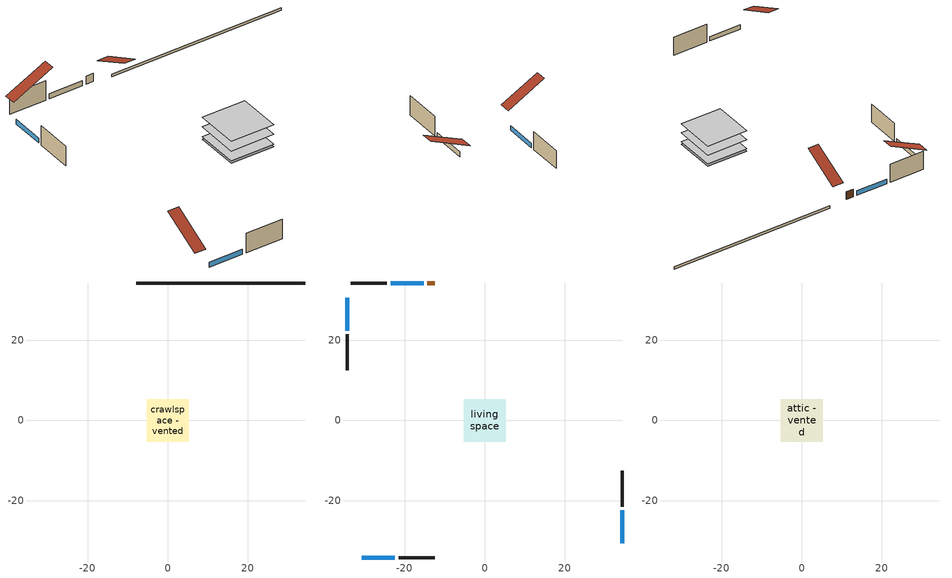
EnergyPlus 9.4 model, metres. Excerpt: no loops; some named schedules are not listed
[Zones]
crawlspace - vented
 floor foundation (Slab construction): -5.28,-5.28 -5.28,5.28 5.28,5.28 5.28,-5.28 z0
 wall foundation (FoundationWall construction): 34.33,34.33 -7.91,34.33 z0:0.61
living space
 floor to crawlspace - vented (FloorAboveCrawlspace construction): -5.28,-5.28 -5.28,5.28 5.28,5.28 5.28,-5.28 z0.61
 floor adiabatic (AdiabaticFloorConstruction): 5.28,5.28 5.28,-5.28 -5.28,-5.28 -5.28,5.28 z3.05
 wall outside (AdiabaticWallConstruction 1): -12.51,34.33 -14.34,34.33 z0.61:2.64
 wall outside (AdiabaticWallConstruction): 34.33,-30.65 34.33,-22.42 / -15.27,34.33 -23.5,34.33 / -30.65,-34.33 -22.42,-34.33 / -34.33,30.65 -34.33,22.42 z0.61:1.83
 wall outside (WallArea construction): -24.43,34.33 -33.4,34.33 / -21.49,-34.33 -12.52,-34.33 / -34.33,21.49 -34.33,12.52 / 34.33,-21.49 34.33,-12.52 z0.61:5.49
 window (WindowConstruction 2): 34.33,-30.65 34.33,-22.42 z0.61:1.83
 window (WindowConstruction): -15.27,34.33 -23.5,34.33 z0.61:1.83
 window (WindowConstruction 1): -30.65,-34.33 -22.42,-34.33 z0.61:1.83
 window (WindowConstruction 3): -34.33,30.65 -34.33,22.42 z0.61:1.83
 door (Door): -12.51,34.33 -14.34,34.33 z0.61:2.64
 ceiling adiabatic (AdiabaticFloorConstruction): -5.28,5.28 -5.28,-5.28 5.28,-5.28 5.28,5.28 z3.05
attic - vented
 floor to living space (FloorBelowAttic construction Reversed): -5.28,-5.28 -5.28,5.28 5.28,5.28 5.28,-5.28 z5.49
 roof outside (Roof construction): -11.58,34.33,5.49 -11.58,24.5,10.4 -8.84,24.5,10.4 -8.84,34.33,5.49; -31.58,-34.33,5.49 -31.58,-24.5,10.4 -34.33,-24.5,10.4 -34.33,-34.33,5.49; -34.33,31.58,5.49 -24.5,31.58,10.4 -24.5,34.33,10.4 -34.33,34.33,5.49; 34.33,-31.58,5.49 24.5,-31.58,10.4 24.5,-34.33,10.4 34.33,-34.33,5.49
shading: 34.33,-30.65 34.33,-22.42 / -15.27,34.33 -23.5,34.33 / -30.65,-34.33 -22.42,-34.33 / -34.33,30.65 -34.33,22.42 z0.61:1.83
[Building]
Building 1: Terrain=Suburbs
[Site:Location]
Denver Intl Ap_CO_USA: Latitude {deg}=39.83; Longitude {deg}=-104.65; Time Zone {hr}=-7; Elevation {m}=1650
[Site:GroundTemperature:Deep]
10.8753, 10.8753, 10.8753, 10.8753, 10.8753, 10.8753, 10.8753, 10.8753, 10.8753, 10.8753, 10.8753, 10.8753
[Site:GroundTemperature:Shallow]
6.71281, 4.94206, 4.80025, 5.64056, 9.01395, 12.3716, 15.2825, 17.1265, 17.2832, 15.7834, 12.9467, 9.69205
[Site:WaterMainsTemperature]
Calculation Method=Schedule; Temperature Schedule=mains temperature schedule
[Material] Roughness=Rough; Thermal Absorptance=0.9
Name | Thickness {m} | Conductivity {W/m-K} | Density {kg/m3} | Specific Heat {J/kg-K} | Solar Absorptance | Visible Absorptance
asphalt or fiberglass shingles | 0.009525 | 0.162714 | 1121.4 | 1465.45 | 0.75 | 0.75
CeilingStudAndCavity | 0.1397 | 0.0253043 | 65.682 | 1177.47 | 0.7 | 0.7
Concrete 8.0 in. | 0.2032 | 1.803125 | 2242.8 | 837.4 | 0.7 | 0.7
DoorMaterial | 0.04445 | 0.127484 | 512.64 | 1214.23 | 0.7 | 0.7
Drywall 0.5 in. | 0.0127 | 0.160291 | 801 | 837.4 | 0.5 | 0.1
Floor Covering | 0.0127 | 0.0433444 | 54.468 | 1339.84 | 0.9 | 0.9
FloorStudAndCavity | 0.1397 | 0.0500173 | 92.3553 | 1139.71 | 0.7 | 0.7
FloorStudAndCavity 1 | 0.1397 | 1.75129 | 37.0049 | 1207.88 | 0.7 | 0.7
furniture material living space | 0.06096 | 0.115458 | 640.8 | 1214.23 | 0.6 | 0.1
Plywood 0.75 in. | 0.01905 | 0.115458 | 512.64 | 1214.23 | 0.7 | 0.7
RoofRigidIns | 0.00224212 | 0.029427 | 32.04 | 1214.23 | 0.7 | 0.7
RoofSheathing | 0.0127 | 0.115458 | 512.64 | 1214.23 | 0.7 | 0.7
Soil 0.5 in. | 0.0127 | 1.731 | 1842.3 | 418.7 | 0.7 | 0.7
WallRigidIns | 0.051816 | 0.029427 | 32.04 | 1214.23 | 0.7 | 0.7
WallRigidIns 1 | 0.512978 | 0.029427 | 32.04 | 1214.23 | 0.7 | 0.7
WallStudAndCavity | 0.1397 | 0.239939 | 139.0536 | 1170.24 | 0.7 | 0.7
WallStudAndCavity 1 | 0.0889 | 0.380278 | 52.3479 | 1209.89 | 0.7 | 0.7
WallStudAndCavity 2 | 0.0889 | 0.391764 | 83.0341 | 1211.67 | 0.7 | 0.7
wood siding | 0.0254 | 0.102417 | 544.68 | 1172.36 | 0.75 | 0.75
[WindowMaterial:SimpleGlazingSystem]
WindowMaterial: U-Factor {W/m2-K}=1.9873; Solar Heat Gain Coefficient=0.4
[Construction]
AdiabaticFloorConstruction: FloorStudAndCavity 1, WallRigidIns 1, Plywood 0.75 in., Floor Covering
AdiabaticWallConstruction; AdiabaticWallConstruction 1: wood siding, WallRigidIns 1, WallStudAndCavity 1, Drywall 0.5 in.
Door: DoorMaterial
FloorAboveCrawlspace construction: FloorStudAndCavity, WallRigidIns, Plywood 0.75 in., Floor Covering
FloorBelowAttic construction Reversed: Drywall 0.5 in., CeilingStudAndCavity
FoundationWall construction: Concrete 8.0 in.
furniture construction living space: furniture material living space
PartitionWallConstruction: Drywall 0.5 in., WallStudAndCavity 2, Drywall 0.5 in.
Roof construction: asphalt or fiberglass shingles, RoofRigidIns, RoofSheathing
Slab construction: Soil 0.5 in.
WallArea construction: wood siding, WallRigidIns, RoofSheathing, WallStudAndCavity, Drywall 0.5 in.
WindowConstruction; WindowConstruction 1; WindowConstruction 2; WindowConstruction 3: WindowMaterial
[Zone] Multiplier=1; Part of Total Floor Area=Yes
Name | Volume {m3}
attic - vented | 87.7365
crawlspace - vented | 67.9604
living space | 577.664
[ZoneInfiltration:EffectiveLeakageArea]
infil|attic - vented: Zone=attic - vented; Schedule=Always On Discrete; Effective Air Leakage Area {cm2}=3716.12; Stack Coefficient=0.000341552; Wind Coefficient=3.46961e-05
[ZoneMixing]
whole house fan mix: Zone=attic - vented; Schedule=Always On Continuous; Design Flow Rate Calculation Method=Flow/Zone; Design Flow Rate {m3/s}=0; Source Zone=living space
[SurfaceProperty:ExposedFoundationPerimeter]
Slab: Exposed Perimeter Calculation Method=TotalExposedPerimeter; Total Exposed Perimeter {m}=42.2331
[ZoneInfiltration:DesignFlowRate] Schedule=Always On Discrete
Name | Zone or ZoneList | Design Flow Rate Calculation Method | Air Changes per Hour {1/hr} | Constant Term Coefficient | Temperature Term Coefficient | Velocity Term Coefficient | Velocity Squared Term Coefficient | Design Flow Rate {m3/s}
infil|crawlspace - vented | crawlspace - vented | AirChanges/Hour | 3.93333 | 1 | 0 | 0 | 0
infil flow; natural vent flow; whole house fan flow | living space | Flow/Zone |  |  |  |  |  | 0
[InternalMass] Zone or ZoneList=living space; Surface Area {m2}=222.967
Name | Construction
furniture mass living space living | furniture construction living space
living space Living Partition | PartitionWallConstruction
[People]
occupants: Zone or ZoneList=living space; Number of People Schedule=occupants schedule; Number of People Calculation Method=People; Number of People=3; Fraction Radiant=0.314171; Sensible Heat Fraction=0.56303; Activity Level Schedule=occupants activity schedule; Carbon Dioxide Generation Rate {m3/s-W}=0; Enable ASHRAE 55 Comfort Warnings=No; Mean Radiant Temperature Calculation Type=ZoneAveraged
[Lights]
interior lighting: Zone or ZoneList=living space; Schedule=lighting schedule; Design Level Calculation Method=LightingLevel; Lighting Level {W}=715.057; Return Air Fraction=0; Fraction Radiant=0.6; Fraction Visible=0.2; Fraction Replaceable=1
[ElectricEquipment] Zone or ZoneList=living space; Design Level Calculation Method=EquipmentLevel
Name | Schedule | Design Level {W} | Fraction Latent | Fraction Radiant | Fraction Lost
clothes dryer | clothes dryer schedule | 133836 | 0.015 | 0.081 | 0.85
clothes washer | clothes washer schedule | 17994.2 | 0.03 | 0.162 | 0.7
cooking range | cooking range | 201.331 | 0.08 | 0.432 | 0.2
dishwasher | dishwasher schedule | 13794.3 | 0.3 | 0.18 | 0.4
fridge | fridge | 103.632 | 0 | 0.6 | 0
mech vent house fan | Always On Discrete | 41.9723 | 0 | 0 | 0.5
mech vent house fan cfis | Always On Discrete | 0 | 0 | 0 | 0
misc plug loads | misc plug loads schedule | 398.997 | 0.045 | 0.513 | 0.1
misc tv | misc tv schedule | 274.705 | 0 | 0.6 | 0
whole house fan | Always On Discrete | 0 | 0 | 0 | 1
[OtherEquipment] Zone or ZoneList=living space; Design Level Calculation Method=EquipmentLevel
Name | Fuel Type | Schedule | Design Level {W} | Fraction Latent | Fraction Radiant | Fraction Lost
mech vent house fan latent load equip | None | Always On Discrete | 0 | 1 | 0 | 0
mech vent house fan sensible load equip | None | Always On Discrete | 0 | 0 | 0 | 0
water heater EC adjustment | Electricity | Always On Discrete | 0.01 | 0 | 0 | 1
water latent | None | dhw fixtures schedule | 5740.21 | 1 | 0 | 0
water sensible | None | dhw fixtures schedule | -5657.22 | 0 | 0.6 | 0
[Foundation:Kiva]
Foundation Kiva 1: Wall Height Above Grade {m}=0.6096; Wall Depth Below Slab {m}=0.2032
[Foundation:Kiva:Settings]
Soil Conductivity {W/m-K}=1.731; Soil Density {kg/m3}=1842.3; Soil Specific Heat {J/kg-K}=418.7; Ground Solar Absorptivity=0.9; Ground Thermal Absorptivity=0.9; Ground Surface Roughness {m}=0.03; Far-Field Width {m}=40; Deep-Ground Boundary Condition=ZeroFlux; Deep-Ground Depth {m}=40; Minimum Cell Dimension {m}=0.2; Maximum Cell Growth Coefficient=3; Simulation Timestep=Hourly
[Exterior:Lights]
exterior lighting: Schedule=exterior lighting schedule; Design Level {W}=79.546
[Schedule:Constant]
Name | Hourly Value
Always On Continuous; Always On Discrete | 1
occupants activity schedule | 117.228
[Schedule:Week:Daily]
lighting schedule Week Rule - Jan1-Jan27: lighting schedule allday1, lighting schedule allday1, lighting schedule allday1, lighting schedule allday1, lighting schedule allday1, lighting schedule allday1, lighting schedule allday1, Schedule Day 16, Schedule Day 16, Schedule Day 16, Schedule Day 16, Schedule Day 16
lighting schedule Week Rule - Jan28-Feb3: lighting schedule allday1, lighting schedule allday1, lighting schedule allday1, lighting schedule allday1, lighting schedule allday2, lighting schedule allday2, lighting schedule allday2, Schedule Day 16, Schedule Day 16, Schedule Day 16, Schedule Day 16, Schedule Day 16
lighting schedule Week Rule - Feb4-Feb24: lighting schedule allday2, lighting schedule allday2, lighting schedule allday2, lighting schedule allday2, lighting schedule allday2, lighting schedule allday2, lighting schedule allday2, Schedule Day 16, Schedule Day 16, Schedule Day 16, Schedule Day 16, Schedule Day 16
lighting schedule Week Rule - Feb25-Mar3: lighting schedule allday2, lighting schedule allday2, lighting schedule allday2, lighting schedule allday2, lighting schedule allday3, lighting schedule allday3, lighting schedule allday3, Schedule Day 16, Schedule Day 16, Schedule Day 16, Schedule Day 16, Schedule Day 16
lighting schedule Week Rule - Mar4-Mar31: lighting schedule allday3, lighting schedule allday3, lighting schedule allday3, lighting schedule allday3, lighting schedule allday3, lighting schedule allday3, lighting schedule allday3, Schedule Day 16, Schedule Day 16, Schedule Day 16, Schedule Day 16, Schedule Day 16
lighting schedule Week Rule - Apr1-Apr28: lighting schedule allday4, lighting schedule allday4, lighting schedule allday4, lighting schedule allday4, lighting schedule allday4, lighting schedule allday4, lighting schedule allday4, Schedule Day 16, Schedule Day 16, Schedule Day 16, Schedule Day 16, Schedule Day 16
lighting schedule Week Rule - Apr29-May5: lighting schedule allday4, lighting schedule allday4, lighting schedule allday5, lighting schedule allday5, lighting schedule allday5, lighting schedule allday5, lighting schedule allday5, Schedule Day 16, Schedule Day 16, Schedule Day 16, Schedule Day 16, Schedule Day 16
lighting schedule Week Rule - May6-May26: lighting schedule allday5, lighting schedule allday5, lighting schedule allday5, lighting schedule allday5, lighting schedule allday5, lighting schedule allday5, lighting schedule allday5, Schedule Day 16, Schedule Day 16, Schedule Day 16, Schedule Day 16, Schedule Day 16
lighting schedule Week Rule - May27-Jun2: lighting schedule allday5, lighting schedule allday5, lighting schedule allday5, lighting schedule allday5, lighting schedule allday5, lighting schedule allday6, lighting schedule allday6, Schedule Day 16, Schedule Day 16, Schedule Day 16, Schedule Day 16, Schedule Day 16
lighting schedule Week Rule - Jun3-Jun30: lighting schedule allday6, lighting schedule allday6, lighting schedule allday6, lighting schedule allday6, lighting schedule allday6, lighting schedule allday6, lighting schedule allday6, Schedule Day 16, Schedule Day 16, Schedule Day 16, Schedule Day 16, Schedule Day 16
lighting schedule Week Rule - Jul1-Jul28: lighting schedule allday7, lighting schedule allday7, lighting schedule allday7, lighting schedule allday7, lighting schedule allday7, lighting schedule allday7, lighting schedule allday7, Schedule Day 16, Schedule Day 16, Schedule Day 16, Schedule Day 16, Schedule Day 16
lighting schedule Week Rule - Jul29-Aug4: lighting schedule allday7, lighting schedule allday7, lighting schedule allday7, lighting schedule allday8, lighting schedule allday8, lighting schedule allday8, lighting schedule allday8, Schedule Day 16, Schedule Day 16, Schedule Day 16, Schedule Day 16, Schedule Day 16
lighting schedule Week Rule - Aug5-Aug25: lighting schedule allday8, lighting schedule allday8, lighting schedule allday8, lighting schedule allday8, lighting schedule allday8, lighting schedule allday8, lighting schedule allday8, Schedule Day 16, Schedule Day 16, Schedule Day 16, Schedule Day 16, Schedule Day 16
lighting schedule Week Rule - Aug26-Sep1: lighting schedule allday8, lighting schedule allday8, lighting schedule allday8, lighting schedule allday8, lighting schedule allday8, lighting schedule allday8, lighting schedule allday9, Schedule Day 16, Schedule Day 16, Schedule Day 16, Schedule Day 16, Schedule Day 16
lighting schedule Week Rule - Sep2-Sep29: lighting schedule allday9, lighting schedule allday9, lighting schedule allday9, lighting schedule allday9, lighting schedule allday9, lighting schedule allday9, lighting schedule allday9, Schedule Day 16, Schedule Day 16, Schedule Day 16, Schedule Day 16, Schedule Day 16
lighting schedule Week Rule - Sep30-Oct6: lighting schedule allday9, lighting schedule allday10, lighting schedule allday10, lighting schedule allday10, lighting schedule allday10, lighting schedule allday10, lighting schedule allday10, Schedule Day 16, Schedule Day 16, Schedule Day 16, Schedule Day 16, Schedule Day 16
lighting schedule Week Rule - Oct7-Oct27: lighting schedule allday10, lighting schedule allday10, lighting schedule allday10, lighting schedule allday10, lighting schedule allday10, lighting schedule allday10, lighting schedule allday10, Schedule Day 16, Schedule Day 16, Schedule Day 16, Schedule Day 16, Schedule Day 16
lighting schedule Week Rule - Oct28-Nov3: lighting schedule allday10, lighting schedule allday10, lighting schedule allday10, lighting schedule allday10, lighting schedule allday11, lighting schedule allday11, lighting schedule allday11, Schedule Day 16, Schedule Day 16, Schedule Day 16, Schedule Day 16, Schedule Day 16
lighting schedule Week Rule - Nov4-Nov24: lighting schedule allday11, lighting schedule allday11, lighting schedule allday11, lighting schedule allday11, lighting schedule allday11, lighting schedule allday11, lighting schedule allday11, Schedule Day 16, Schedule Day 16, Schedule Day 16, Schedule Day 16, Schedule Day 16
lighting schedule Week Rule - Nov25-Dec1: lighting schedule allday11, lighting schedule allday11, lighting schedule allday11, lighting schedule allday11, lighting schedule allday11, lighting schedule allday11, lighting schedule allday12, Schedule Day 16, Schedule Day 16, Schedule Day 16, Schedule Day 16, Schedule Day 16
lighting schedule Week Rule - Dec2-Dec31: lighting schedule allday12, lighting schedule allday12, lighting schedule allday12, lighting schedule allday12, lighting schedule allday12, lighting schedule allday12, lighting schedule allday12, Schedule Day 16, Schedule Day 16, Schedule Day 16, Schedule Day 16, Schedule Day 16
clothes dryer schedule Week Rule - Jan1-Jan6: clothes dryer schedule allday1, clothes dryer schedule allday1, clothes dryer schedule allday2, clothes dryer schedule allday3, clothes dryer schedule allday4, clothes dryer schedule allday5, clothes dryer schedule allday6, Schedule Day 9, Schedule Day 9, Schedule Day 9, Schedule Day 9, Schedule Day 9
clothes dryer schedule Week Rule - Jan7-Dec31: clothes dryer schedule allday7, clothes dryer schedule allday1, clothes dryer schedule allday2, clothes dryer schedule allday3, clothes dryer schedule allday4, clothes dryer schedule allday5, clothes dryer schedule allday6, Schedule Day 9, Schedule Day 9, Schedule Day 9, Schedule Day 9, Schedule Day 9
clothes washer schedule Week Rule - Jan1-Jan6: clothes washer schedule allday1, clothes washer schedule allday1, clothes washer schedule allday2, clothes washer schedule allday3, clothes washer schedule allday4, clothes washer schedule allday5, clothes washer schedule allday6, Schedule Day 8, Schedule Day 8, Schedule Day 8, Schedule Day 8, Schedule Day 8
clothes washer schedule Week Rule - Jan7-Dec31: clothes washer schedule allday7, clothes washer schedule allday1, clothes washer schedule allday2, clothes washer schedule allday3, clothes washer schedule allday4, clothes washer schedule allday5, clothes washer schedule allday6, Schedule Day 8, Schedule Day 8, Schedule Day 8, Schedule Day 8, Schedule Day 8
cooking range Week Rule - Jan1-Feb24: cooking range allday1, cooking range allday1, cooking range allday1, cooking range allday1, cooking range allday1, cooking range allday1, cooking range allday1, Schedule Day 12, Schedule Day 12, Schedule Day 12, Schedule Day 12, Schedule Day 12
cooking range Week Rule - Feb25-Mar3: cooking range allday1, cooking range allday1, cooking range allday1, cooking range allday1, cooking range allday3, cooking range allday3, cooking range allday3, Schedule Day 12, Schedule Day 12, Schedule Day 12, Schedule Day 12, Schedule Day 12
cooking range Week Rule - Mar4-Mar31: cooking range allday3, cooking range allday3, cooking range allday3, cooking range allday3, cooking range allday3, cooking range allday3, cooking range allday3, Schedule Day 12, Schedule Day 12, Schedule Day 12, Schedule Day 12, Schedule Day 12
cooking range Week Rule - Apr1-Apr28: cooking range allday4, cooking range allday4, cooking range allday4, cooking range allday4, cooking range allday4, cooking range allday4, cooking range allday4, Schedule Day 12, Schedule Day 12, Schedule Day 12, Schedule Day 12, Schedule Day 12
cooking range Week Rule - Apr29-May5: cooking range allday4, cooking range allday4, cooking range allday5, cooking range allday5, cooking range allday5, cooking range allday5, cooking range allday5, Schedule Day 12, Schedule Day 12, Schedule Day 12, Schedule Day 12, Schedule Day 12
cooking range Week Rule - May6-May26: cooking range allday5, cooking range allday5, cooking range allday5, cooking range allday5, cooking range allday5, cooking range allday5, cooking range allday5, Schedule Day 12, Schedule Day 12, Schedule Day 12, Schedule Day 12, Schedule Day 12
cooking range Week Rule - May27-Jun2: cooking range allday5, cooking range allday5, cooking range allday5, cooking range allday5, cooking range allday5, cooking range allday6, cooking range allday6, Schedule Day 12, Schedule Day 12, Schedule Day 12, Schedule Day 12, Schedule Day 12
cooking range Week Rule - Jun3-Jun30: cooking range allday6, cooking range allday6, cooking range allday6, cooking range allday6, cooking range allday6, cooking range allday6, cooking range allday6, Schedule Day 12, Schedule Day 12, Schedule Day 12, Schedule Day 12, Schedule Day 12
cooking range Week Rule - Jul1-Aug25: cooking range allday7, cooking range allday7, cooking range allday7, cooking range allday7, cooking range allday7, cooking range allday7, cooking range allday7, Schedule Day 12, Schedule Day 12, Schedule Day 12, Schedule Day 12, Schedule Day 12
cooking range Week Rule - Aug26-Sep1: cooking range allday7, cooking range allday7, cooking range allday7, cooking range allday7, cooking range allday7, cooking range allday7, cooking range allday9, Schedule Day 12, Schedule Day 12, Schedule Day 12, Schedule Day 12, Schedule Day 12
cooking range Week Rule - Sep2-Sep29: cooking range allday9, cooking range allday9, cooking range allday9, cooking range allday9, cooking range allday9, cooking range allday9, cooking range allday9, Schedule Day 12, Schedule Day 12, Schedule Day 12, Schedule Day 12, Schedule Day 12
cooking range Week Rule - Sep30-Oct6: cooking range allday9, cooking range allday10, cooking range allday10, cooking range allday10, cooking range allday10, cooking range allday10, cooking range allday10, Schedule Day 12, Schedule Day 12, Schedule Day 12, Schedule Day 12, Schedule Day 12
cooking range Week Rule - Oct7-Nov24: cooking range allday10, cooking range allday10, cooking range allday10, cooking range allday10, cooking range allday10, cooking range allday10, cooking range allday10, Schedule Day 12, Schedule Day 12, Schedule Day 12, Schedule Day 12, Schedule Day 12
cooking range Week Rule - Nov25-Dec1: cooking range allday10, cooking range allday10, cooking range allday10, cooking range allday10, cooking range allday10, cooking range allday10, cooking range allday12, Schedule Day 12, Schedule Day 12, Schedule Day 12, Schedule Day 12, Schedule Day 12
cooking range Week Rule - Dec2-Dec31: cooking range allday12, cooking range allday12, cooking range allday12, cooking range allday12, cooking range allday12, cooking range allday12, cooking range allday12, Schedule Day 12, Schedule Day 12, Schedule Day 12, Schedule Day 12, Schedule Day 12
dishwasher schedule Week Rule - Jan1-Jan6: dishwasher schedule allday1, dishwasher schedule allday1, dishwasher schedule allday2, dishwasher schedule allday3, dishwasher schedule allday4, dishwasher schedule allday5, dishwasher schedule allday6, Schedule Day 10, Schedule Day 10, Schedule Day 10, Schedule Day 10, Schedule Day 10
dishwasher schedule Week Rule - Jan7-Dec31: dishwasher schedule allday7, dishwasher schedule allday1, dishwasher schedule allday2, dishwasher schedule allday3, dishwasher schedule allday4, dishwasher schedule allday5, dishwasher schedule allday6, Schedule Day 10, Schedule Day 10, Schedule Day 10, Schedule Day 10, Schedule Day 10
fridge Week Rule - Jan1-Jan27: fridge allday1, fridge allday1, fridge allday1, fridge allday1, fridge allday1, fridge allday1, fridge allday1, Schedule Day 11, Schedule Day 11, Schedule Day 11, Schedule Day 11, Schedule Day 11
fridge Week Rule - Jan28-Feb3: fridge allday1, fridge allday1, fridge allday1, fridge allday1, fridge allday2, fridge allday2, fridge allday2, Schedule Day 11, Schedule Day 11, Schedule Day 11, Schedule Day 11, Schedule Day 11
fridge Week Rule - Feb4-Feb24: fridge allday2, fridge allday2, fridge allday2, fridge allday2, fridge allday2, fridge allday2, fridge allday2, Schedule Day 11, Schedule Day 11, Schedule Day 11, Schedule Day 11, Schedule Day 11
fridge Week Rule - Feb25-Mar3: fridge allday2, fridge allday2, fridge allday2, fridge allday2, fridge allday3, fridge allday3, fridge allday3, Schedule Day 11, Schedule Day 11, Schedule Day 11, Schedule Day 11, Schedule Day 11
fridge Week Rule - Mar4-May26: fridge allday3, fridge allday3, fridge allday3, fridge allday3, fridge allday3, fridge allday3, fridge allday3, Schedule Day 11, Schedule Day 11, Schedule Day 11, Schedule Day 11, Schedule Day 11
fridge Week Rule - May27-Jun2: fridge allday3, fridge allday3, fridge allday3, fridge allday3, fridge allday3, fridge allday6, fridge allday6, Schedule Day 11, Schedule Day 11, Schedule Day 11, Schedule Day 11, Schedule Day 11
fridge Week Rule - Jun3-Sep29: fridge allday6, fridge allday6, fridge allday6, fridge allday6, fridge allday6, fridge allday6, fridge allday6, Schedule Day 11, Schedule Day 11, Schedule Day 11, Schedule Day 11, Schedule Day 11
fridge Week Rule - Sep30-Oct6: fridge allday6, fridge allday10, fridge allday10, fridge allday10, fridge allday10, fridge allday10, fridge allday10, Schedule Day 11, Schedule Day 11, Schedule Day 11, Schedule Day 11, Schedule Day 11
fridge Week Rule - Oct7-Oct27: fridge allday10, fridge allday10, fridge allday10, fridge allday10, fridge allday10, fridge allday10, fridge allday10, Schedule Day 11, Schedule Day 11, Schedule Day 11, Schedule Day 11, Schedule Day 11
fridge Week Rule - Oct28-Nov3: fridge allday10, fridge allday10, fridge allday10, fridge allday10, fridge allday11, fridge allday11, fridge allday11, Schedule Day 11, Schedule Day 11, Schedule Day 11, Schedule Day 11, Schedule Day 11
fridge Week Rule - Nov4-Nov24: fridge allday11, fridge allday11, fridge allday11, fridge allday11, fridge allday11, fridge allday11, fridge allday11, Schedule Day 11, Schedule Day 11, Schedule Day 11, Schedule Day 11, Schedule Day 11
fridge Week Rule - Nov25-Dec1: fridge allday11, fridge allday11, fridge allday11, fridge allday11, fridge allday11, fridge allday11, fridge allday12, Schedule Day 11, Schedule Day 11, Schedule Day 11, Schedule Day 11, Schedule Day 11
fridge Week Rule - Dec2-Dec31: fridge allday12, fridge allday12, fridge allday12, fridge allday12, fridge allday12, fridge allday12, fridge allday12, Schedule Day 11, Schedule Day 11, Schedule Day 11, Schedule Day 11, Schedule Day 11
misc plug loads schedule Week Rule - Jan1-Jan27: misc plug loads schedule allday1, misc plug loads schedule allday1, misc plug loads schedule allday1, misc plug loads schedule allday1, misc plug loads schedule allday1, misc plug loads schedule allday1, misc plug loads schedule allday1, Schedule Day 14, Schedule Day 14, Schedule Day 14, Schedule Day 14, Schedule Day 14
misc plug loads schedule Week Rule - Jan28-Feb3: misc plug loads schedule allday1, misc plug loads schedule allday1, misc plug loads schedule allday1, misc plug loads schedule allday1, misc plug loads schedule allday2, misc plug loads schedule allday2, misc plug loads schedule allday2, Schedule Day 14, Schedule Day 14, Schedule Day 14, Schedule Day 14, Schedule Day 14
misc plug loads schedule Week Rule - Feb4-Feb24: misc plug loads schedule allday2, misc plug loads schedule allday2, misc plug loads schedule allday2, misc plug loads schedule allday2, misc plug loads schedule allday2, misc plug loads schedule allday2, misc plug loads schedule allday2, Schedule Day 14, Schedule Day 14, Schedule Day 14, Schedule Day 14, Schedule Day 14
misc plug loads schedule Week Rule - Feb25-Mar3: misc plug loads schedule allday2, misc plug loads schedule allday2, misc plug loads schedule allday2, misc plug loads schedule allday2, misc plug loads schedule allday3, misc plug loads schedule allday3, misc plug loads schedule allday3, Schedule Day 14, Schedule Day 14, Schedule Day 14, Schedule Day 14, Schedule Day 14
misc plug loads schedule Week Rule - Mar4-Mar31: misc plug loads schedule allday3, misc plug loads schedule allday3, misc plug loads schedule allday3, misc plug loads schedule allday3, misc plug loads schedule allday3, misc plug loads schedule allday3, misc plug loads schedule allday3, Schedule Day 14, Schedule Day 14, Schedule Day 14, Schedule Day 14, Schedule Day 14
misc plug loads schedule Week Rule - Apr1-Apr28: misc plug loads schedule allday4, misc plug loads schedule allday4, misc plug loads schedule allday4, misc plug loads schedule allday4, misc plug loads schedule allday4, misc plug loads schedule allday4, misc plug loads schedule allday4, Schedule Day 14, Schedule Day 14, Schedule Day 14, Schedule Day 14, Schedule Day 14
misc plug loads schedule Week Rule - Apr29-May5: misc plug loads schedule allday4, misc plug loads schedule allday4, misc plug loads schedule allday5, misc plug loads schedule allday5, misc plug loads schedule allday5, misc plug loads schedule allday5, misc plug loads schedule allday5, Schedule Day 14, Schedule Day 14, Schedule Day 14, Schedule Day 14, Schedule Day 14
misc plug loads schedule Week Rule - May6-May26: misc plug loads schedule allday5, misc plug loads schedule allday5, misc plug loads schedule allday5, misc plug loads schedule allday5, misc plug loads schedule allday5, misc plug loads schedule allday5, misc plug loads schedule allday5, Schedule Day 14, Schedule Day 14, Schedule Day 14, Schedule Day 14, Schedule Day 14
misc plug loads schedule Week Rule - May27-Jun2: misc plug loads schedule allday5, misc plug loads schedule allday5, misc plug loads schedule allday5, misc plug loads schedule allday5, misc plug loads schedule allday5, misc plug loads schedule allday6, misc plug loads schedule allday6, Schedule Day 14, Schedule Day 14, Schedule Day 14, Schedule Day 14, Schedule Day 14
occupants schedule Week Rule - Jan1-Dec31: occupants schedule allday1, occupants schedule allday1, occupants schedule allday1, occupants schedule allday1, occupants schedule allday1, occupants schedule allday1, occupants schedule allday1, Schedule Day 7, Schedule Day 7, Schedule Day 7, Schedule Day 7, Schedule Day 7
[Schedule:Year]
lighting schedule: lighting schedule Week Rule - Jan1-Jan27, 1, 1, 1, 27, lighting schedule Week Rule - Jan28-Feb3, 1, 28, 2, 3, lighting schedule Week Rule - Feb4-Feb24, 2, 4, 2, 24, lighting schedule Week Rule - Feb25-Mar3, 2, 25, 3, 3, lighting schedule Week Rule - Mar4-Mar31, 3, 4, 3, 31, lighting schedule Week Rule - Apr1-Apr28, 4, 1, 4, 28, lighting schedule Week Rule - Apr29-May5, 4, 29, 5, 5, lighting schedule Week Rule - May6-May26, 5, 6, 5, 26, lighting schedule Week Rule - May27-Jun2, 5, 27, 6, 2, lighting schedule Week Rule - Jun3-Jun30, 6, 3, 6, 30, lighting schedule Week Rule - Jul1-Jul28, 7, 1, 7, 28, lighting schedule Week Rule - Jul29-Aug4, 7, 29, 8, 4, lighting schedule Week Rule - Aug5-Aug25, 8, 5, 8, 25, lighting schedule Week Rule - Aug26-Sep1, 8, 26, 9, 1, lighting schedule Week Rule - Sep2-Sep29, 9, 2, 9, 29, lighting schedule Week Rule - Sep30-Oct6, 9, 30, 10, 6, lighting schedule Week Rule - Oct7-Oct27, 10, 7, 10, 27, lighting schedule Week Rule - Oct28-Nov3, 10, 28, 11, 3, lighting schedule Week Rule - Nov4-Nov24, 11, 4, 11, 24, lighting schedule Week Rule - Nov25-Dec1, 11, 25, 12, 1, lighting schedule Week Rule - Dec2-Dec31, 12, 2, 12, 31
clothes dryer schedule: clothes dryer schedule Week Rule - Jan1-Jan6, 1, 1, 1, 6, clothes dryer schedule Week Rule - Jan7-Dec31, 1, 7, 12, 31
clothes washer schedule: clothes washer schedule Week Rule - Jan1-Jan6, 1, 1, 1, 6, clothes washer schedule Week Rule - Jan7-Dec31, 1, 7, 12, 31
cooking range: cooking range Week Rule - Jan1-Feb24, 1, 1, 2, 24, cooking range Week Rule - Feb25-Mar3, 2, 25, 3, 3, cooking range Week Rule - Mar4-Mar31, 3, 4, 3, 31, cooking range Week Rule - Apr1-Apr28, 4, 1, 4, 28, cooking range Week Rule - Apr29-May5, 4, 29, 5, 5, cooking range Week Rule - May6-May26, 5, 6, 5, 26, cooking range Week Rule - May27-Jun2, 5, 27, 6, 2, cooking range Week Rule - Jun3-Jun30, 6, 3, 6, 30, cooking range Week Rule - Jul1-Aug25, 7, 1, 8, 25, cooking range Week Rule - Aug26-Sep1, 8, 26, 9, 1, cooking range Week Rule - Sep2-Sep29, 9, 2, 9, 29, cooking range Week Rule - Sep30-Oct6, 9, 30, 10, 6, cooking range Week Rule - Oct7-Nov24, 10, 7, 11, 24, cooking range Week Rule - Nov25-Dec1, 11, 25, 12, 1, cooking range Week Rule - Dec2-Dec31, 12, 2, 12, 31
dhw fixtures schedule: dhw fixtures schedule Week Rule - Jan1-Jan6, 1, 1, 1, 6, dhw fixtures schedule Week Rule - Jan7-Dec31, 1, 7, 12, 31
dishwasher schedule: dishwasher schedule Week Rule - Jan1-Jan6, 1, 1, 1, 6, dishwasher schedule Week Rule - Jan7-Dec31, 1, 7, 12, 31
exterior lighting schedule: exterior lighting schedule Week Rule - Jan1-Jan6, 1, 1, 1, 6, exterior lighting schedule Week Rule - Jan7-Jan27, 1, 7, 1, 27, exterior lighting schedule Week Rule - Jan28-Feb3, 1, 28, 2, 3, exterior lighting schedule Week Rule - Feb4-Feb24, 2, 4, 2, 24, exterior lighting schedule Week Rule - Feb25-Mar3, 2, 25, 3, 3, exterior lighting schedule Week Rule - Mar4-Mar31, 3, 4, 3, 31, exterior lighting schedule Week Rule - Apr1-Apr28, 4, 1, 4, 28, exterior lighting schedule Week Rule - Apr29-May5, 4, 29, 5, 5, exterior lighting schedule Week Rule - May6-May26, 5, 6, 5, 26, exterior lighting schedule Week Rule - May27-Jun2, 5, 27, 6, 2, exterior lighting schedule Week Rule - Jun3-Jun30, 6, 3, 6, 30, exterior lighting schedule Week Rule - Jul1-Aug25, 7, 1, 8, 25, exterior lighting schedule Week Rule - Aug26-Sep1, 8, 26, 9, 1, exterior lighting schedule Week Rule - Sep2-Sep29, 9, 2, 9, 29, exterior lighting schedule Week Rule - Sep30-Oct6, 9, 30, 10, 6, exterior lighting schedule Week Rule - Oct7-Oct27, 10, 7, 10, 27, exterior lighting schedule Week Rule - Oct28-Nov3, 10, 28, 11, 3, exterior lighting schedule Week Rule - Nov4-Nov24, 11, 4, 11, 24, exterior lighting schedule Week Rule - Nov25-Dec1, 11, 25, 12, 1, exterior lighting schedule Week Rule - Dec2-Dec31, 12, 2, 12, 31
fridge: fridge Week Rule - Jan1-Jan27, 1, 1, 1, 27, fridge Week Rule - Jan28-Feb3, 1, 28, 2, 3, fridge Week Rule - Feb4-Feb24, 2, 4, 2, 24, fridge Week Rule - Feb25-Mar3, 2, 25, 3, 3, fridge Week Rule - Mar4-May26, 3, 4, 5, 26, fridge Week Rule - May27-Jun2, 5, 27, 6, 2, fridge Week Rule - Jun3-Sep29, 6, 3, 9, 29, fridge Week Rule - Sep30-Oct6, 9, 30, 10, 6, fridge Week Rule - Oct7-Oct27, 10, 7, 10, 27, fridge Week Rule - Oct28-Nov3, 10, 28, 11, 3, fridge Week Rule - Nov4-Nov24, 11, 4, 11, 24, fridge Week Rule - Nov25-Dec1, 11, 25, 12, 1, fridge Week Rule - Dec2-Dec31, 12, 2, 12, 31
misc plug loads schedule: misc plug loads schedule Week Rule - Jan1-Jan27, 1, 1, 1, 27, misc plug loads schedule Week Rule - Jan28-Feb3, 1, 28, 2, 3, misc plug loads schedule Week Rule - Feb4-Feb24, 2, 4, 2, 24, misc plug loads schedule Week Rule - Feb25-Mar3, 2, 25, 3, 3, misc plug loads schedule Week Rule - Mar4-Mar31, 3, 4, 3, 31, misc plug loads schedule Week Rule - Apr1-Apr28, 4, 1, 4, 28, misc plug loads schedule Week Rule - Apr29-May5, 4, 29, 5, 5, misc plug loads schedule Week Rule - May6-May26, 5, 6, 5, 26, misc plug loads schedule Week Rule - May27-Jun2, 5, 27, 6, 2, misc plug loads schedule Week Rule - Jun3-Jun30, 6, 3, 6, 30, misc plug loads schedule Week Rule - Jul1-Aug25, 7, 1, 8, 25, misc plug loads schedule Week Rule - Aug26-Sep1, 8, 26, 9, 1, misc plug loads schedule Week Rule - Sep2-Sep29, 9, 2, 9, 29, misc plug loads schedule Week Rule - Sep30-Oct6, 9, 30, 10, 6, misc plug loads schedule Week Rule - Oct7-Oct27, 10, 7, 10, 27, misc plug loads schedule Week Rule - Oct28-Nov3, 10, 28, 11, 3, misc plug loads schedule Week Rule - Nov4-Nov24, 11, 4, 11, 24, misc plug loads schedule Week Rule - Nov25-Dec1, 11, 25, 12, 1, misc plug loads schedule Week Rule - Dec2-Dec31, 12, 2, 12, 31
misc tv schedule: misc tv schedule Week Rule - Jan1-Jan6, 1, 1, 1, 6, misc tv schedule Week Rule - Jan7-Jan27, 1, 7, 1, 27, misc tv schedule Week Rule - Jan28-Feb3, 1, 28, 2, 3, misc tv schedule Week Rule - Feb4-Feb24, 2, 4, 2, 24, misc tv schedule Week Rule - Feb25-Mar3, 2, 25, 3, 3, misc tv schedule Week Rule - Mar4-Mar31, 3, 4, 3, 31, misc tv schedule Week Rule - Apr1-Apr28, 4, 1, 4, 28, misc tv schedule Week Rule - Apr29-May5, 4, 29, 5, 5, misc tv schedule Week Rule - May6-May26, 5, 6, 5, 26, misc tv schedule Week Rule - May27-Jun2, 5, 27, 6, 2, misc tv schedule Week Rule - Jun3-Jun30, 6, 3, 6, 30, misc tv schedule Week Rule - Jul1-Jul28, 7, 1, 7, 28, misc tv schedule Week Rule - Jul29-Aug4, 7, 29, 8, 4, misc tv schedule Week Rule - Aug5-Aug25, 8, 5, 8, 25, misc tv schedule Week Rule - Aug26-Sep1, 8, 26, 9, 1, misc tv schedule Week Rule - Sep2-Sep29, 9, 2, 9, 29, misc tv schedule Week Rule - Sep30-Oct6, 9, 30, 10, 6, misc tv schedule Week Rule - Oct7-Oct27, 10, 7, 10, 27, misc tv schedule Week Rule - Oct28-Nov3, 10, 28, 11, 3, misc tv schedule Week Rule - Nov4-Nov24, 11, 4, 11, 24, misc tv schedule Week Rule - Nov25-Dec1, 11, 25, 12, 1, misc tv schedule Week Rule - Dec2-Dec31, 12, 2, 12, 31
occupants schedule: occupants schedule Week Rule - Jan1-Dec31, 1, 1, 12, 31
[Schedule:Compact]
mains temperature schedule: Through: 01/03, For: AllDays, Until: 24:00, 9.98111, Through: 01/04, For: AllDays, Until: 24:00, 9.92111, Through: 01/05, For: AllDays, Until: 24:00, 9.86222, Through: 01/06, For: AllDays, Until: 24:00, 9.80444, Through: 01/07, For: AllDays, Until: 24:00, 9.74833, Through: 01/08, For: AllDays, Until: 24:00, 9.69333, Through: 01/09, For: AllDays, Until: 24:00, 9.63944, Through: 01/10, For: AllDays, Until: 24:00, 9.58722, Through: 01/11, For: AllDays, Until: 24:00, 9.53667, Through: 01/12, For: AllDays, Until: 24:00, 9.48722, Through: 01/13, For: AllDays, Until: 24:00, 9.43889, Through: 01/14, For: AllDays, Until: 24:00, 9.39222, Through: 01/15, For: AllDays, Until: 24:00, 9.34722, Through: 01/16, For: AllDays, Until: 24:00, 9.30333, Through: 01/17, For: AllDays, Until: 24:00, 9.26111, Through: 01/18, For: AllDays, Until: 24:00, 9.22, Through: 01/19, For: AllDays, Until: 24:00, 9.18056, Through: 01/20, For: AllDays, Until: 24:00, 9.14278, Through: 01/21, For: AllDays, Until: 24:00, 9.10611, Through: 01/22, For: AllDays, Until: 24:00, 9.07111, Through: 01/23, For: AllDays, Until: 24:00, 9.03778, Through: 01/24, For: AllDays, Until: 24:00, 9.00611, Through: 01/25, For: AllDays, Until: 24:00, 8.97556, Through: 01/26, For: AllDays, Until: 24:00, 8.94722, Through: 01/27, For: AllDays, Until: 24:00, 8.92, Through: 01/28, For: AllDays, Until: 24:00, 8.89389, Through: 01/29, For: AllDays, Until: 24:00, 8.87, Through: 01/30, For: AllDays, Until: 24:00, 8.84778, Through: 01/31, For: AllDays, Until: 24:00, 8.82667, Through: 02/01, For: AllDays, Until: 24:00, 8.80722, Through: 02/02, For: AllDays, Until: 24:00, 8.78944, Through: 02/03, For: AllDays, Until: 24:00, 8.77333, Through: 02/04, For: AllDays, Until: 24:00, 8.75889, Through: 02/05, For: AllDays, Until: 24:00, 8.74611, Through: 02/06, For: AllDays, Until: 24:00, 8.735, Through: 02/07, For: AllDays, Until: 24:00, 8.725, Through: 02/08, For: AllDays, Until: 24:00, 8.71722, Through: 02/09, For: AllDays, Until: 24:00, 8.71056, Through: 02/10, For: AllDays, Until: 24:00, 8.70611, Through: 02/11, For: AllDays, Until: 24:00, 8.70278, Through: 02/12, For: AllDays, Until: 24:00, 8.70111, Through: 02/13, For: AllDays, Until: 24:00, 8.70167, Through: 02/14, For: AllDays, Until: 24:00, 8.70333, Through: 02/15, For: AllDays, Until: 24:00, 8.70667, Through: 02/16, For: AllDays, Until: 24:00, 8.71167, Through: 02/17, For: AllDays, Until: 24:00, 8.71833, Through: 02/18, For: AllDays, Until: 24:00, 8.72667, Through: 02/19, For: AllDays, Until: 24:00, 8.73667, Through: 02/20, For: AllDays, Until: 24:00, 8.74778, Through: 02/21, For: AllDays, Until: 24:00, 8.76111, Through: 02/22, For: AllDays, Until: 24:00, 8.77611, Through: 02/23, For: AllDays, Until: 24:00, 8.79222, Through: 02/24, For: AllDays, Until: 24:00, 8.81, Through: 02/25, For: AllDays, Until: 24:00, 8.82944, Through: 02/26, For: AllDays, Until: 24:00, 8.85111, Through: 02/27, For: AllDays, Until: 24:00, 8.87333, Through: 02/28, For: AllDays, Until: 24:00, 8.89778, Through: 03/01, For: AllDays, Until: 24:00, 8.92389, Through: 03/02, For: AllDays, Until: 24:00, 8.95111, Through: 03/03, For: AllDays, Until: 24:00, 8.98, Through: 03/04, For: AllDays, Until: 24:00, 9.01056, Through: 03/05, For: AllDays, Until: 24:00, 9.04278, Through: 03/06, For: AllDays, Until: 24:00, 9.07667, Through: 03/07, For: AllDays, Until: 24:00, 9.11167, Through: 03/08, For: AllDays, Until: 24:00, 9.14833, Through: 03/09, For: AllDays, Until: 24:00, 9.18667, Through: 03/10, For: AllDays, Until: 24:00, 9.22611, Through: 03/11, For: AllDays, Until: 24:00, 9.26722, Through: 03/12, For: AllDays, Until: 24:00, 9.31, Through: 03/13, For: AllDays, Until: 24:00, 9.35389, Through: 03/14, For: AllDays, Until: 24:00, 9.39944, Through: 03/15, For: AllDays, Until: 24:00, 9.44611, Through: 03/16, For: AllDays, Until: 24:00, 9.49444, Through: 03/17, For: AllDays, Until: 24:00, 9.54444, Through: 03/18, For: AllDays, Until: 24:00, 9.595, Through: 03/19, For: AllDays, Until: 24:00, 9.64778, Through: 03/20, For: AllDays, Until: 24:00, 9.70167, Through: 03/21, For: AllDays, Until: 24:00, 9.75667, Through: 03/22, For: AllDays, Until: 24:00, 9.81333, Through: 03/23, For: AllDays, Until: 24:00, 9.87111, Through: 03/24, For: AllDays, Until: 24:00, 9.93, Through: 03/25, For: AllDays, Until: 24:00, 9.99, Through: 03/26, For: AllDays, Until: 24:00, 10.0517, Through: 03/27, For: AllDays, Until: 24:00, 10.1144, Through: 03/28, For: AllDays, Until: 24:00, 10.1783, Through: 03/29, For: AllDays, Until: 24:00, 10.2439, Through: 03/30, For: AllDays, Until: 24:00, 10.31, Through: 03/31, For: AllDays, Until: 24:00, 10.3778, Through: 04/01, For: AllDays, Until: 24:00, 10.4461, Through: 04/02, For: AllDays, Until: 24:00, 10.5161, Through: 04/03, For: AllDays, Until: 24:00, 10.5867, Through: 04/04, For: AllDays, Until: 24:00, 10.6589, Through: 04/05, For: AllDays, Until: 24:00, 10.7317, Through: 04/06, For: AllDays, Until: 24:00, 10.8056, Through: 04/07, For: AllDays, Until: 24:00, 10.8811, Through: 04/08, For: AllDays, Until: 24:00, 10.9567, Through: 04/09, For: AllDays, Until: 24:00, 11.0339, Through: 04/10, For: AllDays, Until: 24:00, 11.1117, Through: 04/11, For: AllDays, Until: 24:00, 11.1906, Through: 04/12, For: AllDays, Until: 24:00, 11.27, Through: 04/13, For: AllDays, Until: 24:00, 11.3511, Through: 04/14, For: AllDays, Until: 24:00, 11.4322, Through: 04/15, For: AllDays, Until: 24:00, 11.5144, Through: 04/16, For: AllDays, Until: 24:00, 11.5978, Through: 04/17, For: AllDays, Until: 24:00, 11.6817, Through: 04/18, For: AllDays, Until: 24:00, 11.7661, Through: 04/19, For: AllDays, Until: 24:00, 11.8511, Through: 04/20, For: AllDays, Until: 24:00, 11.9372, Through: 04/21, For: AllDays, Until: 24:00, 12.0239, Through: 04/22, For: AllDays, Until: 24:00, 12.1111, Through: 04/23, For: AllDays, Until: 24:00, 12.1994, Through: 04/24, For: AllDays, Until: 24:00, 12.2878, Through: 04/25, For: AllDays, Until: 24:00, 12.3767, Through: 04/26, For: AllDays, Until: 24:00, 12.4667, Through: 04/27, For: AllDays, Until: 24:00, 12.5567, Through: 04/28, For: AllDays, Until: 24:00, 12.6472, Through: 04/29, For: AllDays, Until: 24:00, 12.7383, Through: 04/30, For: AllDays, Until: 24:00, 12.83, Through: 05/01, For: AllDays, Until: 24:00, 12.9222, Through: 05/02, For: AllDays, Until: 24:00, 13.0144, Through: 05/03, For: AllDays, Until: 24:00, 13.1072, Through: 05/04, For: AllDays, Until: 24:00, 13.2, Through: 05/05, For: AllDays, Until: 24:00, 13.2933, Through: 05/06, For: AllDays, Until: 24:00, 13.3872, Through: 05/07, For: AllDays, Until: 24:00, 13.4806, Through: 05/08, For: AllDays, Until: 24:00, 13.575, Through: 05/09, For: AllDays, Until: 24:00, 13.6689, Through: 05/10, For: AllDays, Until: 24:00, 13.7633, Through: 05/11, For: AllDays, Until: 24:00, 13.8578, Through: 05/12, For: AllDays, Until: 24:00, 13.9528, Through: 05/13, For: AllDays, Until: 24:00, 14.0472, Through: 05/14, For: AllDays, Until: 24:00, 14.1422, Through: 05/15, For: AllDays, Until: 24:00, 14.2367, Through: 05/16, For: AllDays, Until: 24:00, 14.3317, Through: 05/17, For: AllDays, Until: 24:00, 14.4267, Through: 05/18, For: AllDays, Until: 24:00, 14.5211, Through: 05/19, For: AllDays, Until: 24:00, 14.6156, Through: 05/20, For: AllDays, Until: 24:00, 14.71, Through: 05/21, For: AllDays, Until: 24:00, 14.8044, Through: 05/22, For: AllDays, Until: 24:00, 14.8983, Through: 05/23, For: AllDays, Until: 24:00, 14.9922, Through: 05/24, For: AllDays, Until: 24:00, 15.0861, Through: 05/25, For: AllDays, Until: 24:00, 15.1794, Through: 05/26, For: AllDays, Until: 24:00, 15.2728, Through: 05/27, For: AllDays, Until: 24:00, 15.3656, Through: 05/28, For: AllDays, Until: 24:00, 15.4578, Through: 05/29, For: AllDays, Until: 24:00, 15.55, Through: 05/30, For: AllDays, Until: 24:00, 15.6417, Through: 05/31, For: AllDays, Until: 24:00, 15.7333, Through: 06/01, For: AllDays, Until: 24:00, 15.8239, Through: 06/02, For: AllDays, Until: 24:00, 15.9144, Through: 06/03, For: AllDays, Until: 24:00, 16.0044, Through: 06/04, For: AllDays, Until: 24:00, 16.0933, Through: 06/05, For: AllDays, Until: 24:00, 16.1822, Through: 06/06, For: AllDays, Until: 24:00, 16.2706, Through: 06/07, For: AllDays, Until: 24:00, 16.3583, Through: 06/08, For: AllDays, Until: 24:00, 16.445, Through: 06/09, For: AllDays, Until: 24:00, 16.5311, Through: 06/10, For: AllDays, Until: 24:00, 16.6167, Through: 06/11, For: AllDays, Until: 24:00, 16.7017, Through: 06/12, For: AllDays, Until: 24:00, 16.7861, Through: 06/13, For: AllDays, Until: 24:00, 16.8694, Through: 06/14, For: AllDays, Until: 24:00, 16.9517, Through: 06/15, For: AllDays, Until: 24:00, 17.0339, Through: 06/16, For: AllDays, Until: 24:00, 17.1144, Through: 06/17, For: AllDays, Until: 24:00, 17.1944, Through: 06/18, For: AllDays, Until: 24:00, 17.2739, Through: 06/19, For: AllDays, Until: 24:00, 17.3522, Through: 06/20, For: AllDays, Until: 24:00, 17.4294, Through: 06/21, For: AllDays, Until: 24:00, 17.5061, Through: 06/22, For: AllDays, Until: 24:00, 17.5811, Through: 06/23, For: AllDays, Until: 24:00, 17.6556, Through: 06/24, For: AllDays, Until: 24:00, 17.7289, Through: 06/25, For: AllDays, Until: 24:00, 17.8017, Through: 06/26, For: AllDays, Until: 24:00, 17.8728, Through: 06/27, For: AllDays, Until: 24:00, 17.9428, Through: 06/28, For: AllDays, Until: 24:00, 18.0122, Through: 06/29, For: AllDays, Until: 24:00, 18.08, Through: 06/30, For: AllDays, Until: 24:00, 18.1467, Through: 07/01, For: AllDays, Until: 24:00, 18.2128, Through: 07/02, For: AllDays, Until: 24:00, 18.2772, Through: 07/03, For: AllDays, Until: 24:00, 18.3406, Through: 07/04, For: AllDays, Until: 24:00, 18.4022, Through: 07/05, For: AllDays, Until: 24:00, 18.4633, Through: 07/06, For: AllDays, Until: 24:00, 18.5228, Through: 07/07, For: AllDays, Until: 24:00, 18.5811, Through: 07/08, For: AllDays, Until: 24:00, 18.6378, Through: 07/09, For: AllDays, Until: 24:00, 18.6939, Through: 07/10, For: AllDays, Until: 24:00, 18.7478, Through: 07/11, For: AllDays, Until: 24:00, 18.8011, Through: 07/12, For: AllDays, Until: 24:00, 18.8528, Through: 07/13, For: AllDays, Until: 24:00, 18.9028, Through: 07/14, For: AllDays, Until: 24:00, 18.9517, Through: 07/15, For: AllDays, Until: 24:00, 18.9994, Through: 07/16, For: AllDays, Until: 24:00, 19.0456, Through: 07/17, For: AllDays, Until: 24:00, 19.09, Through: 07/18, For: AllDays, Until: 24:00, 19.1333, Through: 07/19, For: AllDays, Until: 24:00, 19.175, Through: 07/20, For: AllDays, Until: 24:00, 19.215, Through: 07/21, For: AllDays, Until: 24:00, 19.2539, Through: 07/22, For: AllDays, Until: 24:00, 19.2911, Through: 07/23, For: AllDays, Until: 24:00, 19.3267, Through: 07/24, For: AllDays, Until: 24:00, 19.3611, Through: 07/25, For: AllDays, Until: 24:00, 19.3939, Through: 07/26, For: AllDays, Until: 24:00, 19.425, Through: 07/27, For: AllDays, Until: 24:00, 19.4544, Through: 07/28, For: AllDays, Until: 24:00, 19.4828, Through: 07/29, For: AllDays, Until: 24:00, 19.5094, Through: 07/30, For: AllDays, Until: 24:00, 19.5339, Through: 07/31, For: AllDays, Until: 24:00, 19.5578, Through: 08/01, For: AllDays, Until: 24:00, 19.5794, Through: 08/02, For: AllDays, Until: 24:00, 19.5994, Through: 08/03, For: AllDays, Until: 24:00, 19.6183, Through: 08/04, For: AllDays, Until: 24:00, 19.635, Through: 08/05, For: AllDays, Until: 24:00, 19.6506, Through: 08/06, For: AllDays, Until: 24:00, 19.6644, Through: 08/07, For: AllDays, Until: 24:00, 19.6767, Through: 08/08, For: AllDays, Until: 24:00, 19.6872, Through: 08/09, For: AllDays, Until: 24:00, 19.6961, Through: 08/10, For: AllDays, Until: 24:00, 19.7033, Through: 08/11, For: AllDays, Until: 24:00, 19.7089, Through: 08/12, For: AllDays, Until: 24:00, 19.7128, Through: 08/13, For: AllDays, Until: 24:00, 19.7156, Through: 08/14, For: AllDays, Until: 24:00, 19.7161, Through: 08/15, For: AllDays, Until: 24:00, 19.715, Through: 08/16, For: AllDays, Until: 24:00, 19.7128, Through: 08/17, For: AllDays, Until: 24:00, 19.7089, Through: 08/18, For: AllDays, Until: 24:00, 19.7028, Through: 08/19, For: AllDays, Until: 24:00, 19.6956, Through: 08/20, For: AllDays, Until: 24:00, 19.6867, Through: 08/21, For: AllDays, Until: 24:00, 19.6761, Through: 08/22, For: AllDays, Until: 24:00, 19.6639, Through: 08/23, For: AllDays, Until: 24:00, 19.65, Through: 08/24, For: AllDays, Until: 24:00, 19.6344, Through: 08/25, For: AllDays, Until: 24:00, 19.6172, Through: 08/26, For: AllDays, Until: 24:00, 19.5989, Through: 08/27, For: AllDays, Until: 24:00, 19.5783, Through: 08/28, For: AllDays, Until: 24:00, 19.5567, Through: 08/29, For: AllDays, Until: 24:00, 19.5333, Through: 08/30, For: AllDays, Until: 24:00, 19.5083, Through: 08/31, For: AllDays, Until: 24:00, 19.4817, Through: 09/01, For: AllDays, Until: 24:00, 19.4533, Through: 09/02, For: AllDays, Until: 24:00, 19.4239, Through: 09/03, For: AllDays, Until: 24:00, 19.3922, Through: 09/04, For: AllDays, Until: 24:00, 19.3594, Through: 09/05, For: AllDays, Until: 24:00, 19.3256, Through: 09/06, For: AllDays, Until: 24:00, 19.2894, Through: 09/07, For: AllDays, Until: 24:00, 19.2522, Through: 09/08, For: AllDays, Until: 24:00, 19.2133, Through: 09/09, For: AllDays, Until: 24:00, 19.1733, Through: 09/10, For: AllDays, Until: 24:00, 19.1317, Through: 09/11, For: AllDays, Until: 24:00, 19.0883, Through: 09/12, For: AllDays, Until: 24:00, 19.0433, Through: 09/13, For: AllDays, Until: 24:00, 18.9972, Through: 09/14, For: AllDays, Until: 24:00, 18.95, Through: 09/15, For: AllDays, Until: 24:00, 18.9011, Through: 09/16, For: AllDays, Until: 24:00, 18.8506, Through: 09/17, For: AllDays, Until: 24:00, 18.7989, Through: 09/18, For: AllDays, Until: 24:00, 18.7461, Through: 09/19, For: AllDays, Until: 24:00, 18.6917, Through: 09/20, For: AllDays, Until: 24:00, 18.6356, Through: 09/21, For: AllDays, Until: 24:00, 18.5789, Through: 09/22, For: AllDays, Until: 24:00, 18.5206, Through: 09/23, For: AllDays, Until: 24:00, 18.4606, Through: 09/24, For: AllDays, Until: 24:00, 18.4, Through: 09/25, For: AllDays, Until: 24:00, 18.3378, Through: 09/26, For: AllDays, Until: 24:00, 18.2744, Through: 09/27, For: AllDays, Until: 24:00, 18.21, Through: 09/28, For: AllDays, Until: 24:00, 18.1444, Through: 09/29, For: AllDays, Until: 24:00, 18.0772, Through: 09/30, For: AllDays, Until: 24:00, 18.0094, Through: 10/01, For: AllDays, Until: 24:00, 17.94, Through: 10/02, For: AllDays, Until: 24:00, 17.87, Through: 10/03, For: AllDays, Until: 24:00, 17.7989, Through: 10/04, For: AllDays, Until: 24:00, 17.7261, Through: 10/05, For: AllDays, Until: 24:00, 17.6528, Through: 10/06, For: AllDays, Until: 24:00, 17.5783, Through: 10/07, For: AllDays, Until: 24:00, 17.5028, Through: 10/08, For: AllDays, Until: 24:00, 17.4267, Through: 10/09, For: AllDays, Until: 24:00, 17.3489, Through: 10/10, For: AllDays, Until: 24:00, 17.2706, Through: 10/11, For: AllDays, Until: 24:00, 17.1917, Through: 10/12, For: AllDays, Until: 24:00, 17.1111, Through: 10/13, For: AllDays, Until: 24:00, 17.0306, Through: 10/14, For: AllDays, Until: 24:00, 16.9483, Through: 10/15, For: AllDays, Until: 24:00, 16.8661, Through: 10/16, For: AllDays, Until: 24:00, 16.7828, Through: 10/17, For: AllDays, Until: 24:00, 16.6983, Through: 10/18, For: AllDays, Until: 24:00, 16.6133, Through: 10/19, For: AllDays, Until: 24:00, 16.5278, Through: 10/20, For: AllDays, Until: 24:00, 16.4417, Through: 10/21, For: AllDays, Until: 24:00, 16.3544, Through: 10/22, For: AllDays, Until: 24:00, 16.2672, Through: 10/23, For: AllDays, Until: 24:00, 16.1789, Through: 10/24, For: AllDays, Until: 24:00, 16.09, Through: 10/25, For: AllDays, Until: 24:00, 16.0006, Through: 10/26, For: AllDays, Until: 24:00, 15.9106, Through: 10/27, For: AllDays, Until: 24:00, 15.8206, Through: 10/28, For: AllDays, Until: 24:00, 15.7294, Through: 10/29, For: AllDays, Until: 24:00, 15.6383, Through: 10/30, For: AllDays, Until: 24:00, 15.5467, Through: 10/31, For: AllDays, Until: 24:00, 15.4544, Through: 11/01, For: AllDays, Until: 24:00, 15.3617, Through: 11/02, For: AllDays, Until: 24:00, 15.2689, Through: 11/03, For: AllDays, Until: 24:00, 15.1761, Through: 11/04, For: AllDays, Until: 24:00, 15.0822, Through: 11/05, For: AllDays, Until: 24:00, 14.9889, Through: 11/06, For: AllDays, Until: 24:00, 14.895, Through: 11/07, For: AllDays, Until: 24:00, 14.8006, Through: 11/08, For: AllDays, Until: 24:00, 14.7061, Through: 11/09, For: AllDays, Until: 24:00, 14.6117, Through: 11/10, For: AllDays, Until: 24:00, 14.5172, Through: 11/11, For: AllDays, Until: 24:00, 14.4228, Through: 11/12, For: AllDays, Until: 24:00, 14.3278, Through: 11/13, For: AllDays, Until: 24:00, 14.2333, Through: 11/14, For: AllDays, Until: 24:00, 14.1383, Through: 11/15, For: AllDays, Until: 24:00, 14.0433, Through: 11/16, For: AllDays, Until: 24:00, 13.9489, Through: 11/17, For: AllDays, Until: 24:00, 13.8544, Through: 11/18, For: AllDays, Until: 24:00, 13.76, Through: 11/19, For: AllDays, Until: 24:00, 13.6656, Through: 11/20, For: AllDays, Until: 24:00, 13.5711, Through: 11/21, For: AllDays, Until: 24:00, 13.4772, Through: 11/22, For: AllDays, Until: 24:00, 13.3833, Through: 11/23, For: AllDays, Until: 24:00, 13.2894, Through: 11/24, For: AllDays, Until: 24:00, 13.1961, Through: 11/25, For: AllDays, Until: 24:00, 13.1033, Through: 11/26, For: AllDays, Until: 24:00, 13.0106, Through: 11/27, For: AllDays, Until: 24:00, 12.9183, Through: 11/28, For: AllDays, Until: 24:00, 12.8267, Through: 11/29, For: AllDays, Until: 24:00, 12.735, Through: 11/30, For: AllDays, Until: 24:00, 12.6439, Through: 12/01, For: AllDays, Until: 24:00, 12.5533, Through: 12/02, For: AllDays, Until: 24:00, 12.4628, Through: 12/03, For: AllDays, Until: 24:00, 12.3733, Through: 12/04, For: AllDays, Until: 24:00, 12.2844, Through: 12/05, For: AllDays, Until: 24:00, 12.1956, Through: 12/06, For: AllDays, Until: 24:00, 12.1078, Through: 12/07, For: AllDays, Until: 24:00, 12.0206, Through: 12/08, For: AllDays, Until: 24:00, 11.9339, Through: 12/09, For: AllDays, Until: 24:00, 11.8478, Through: 12/10, For: AllDays, Until: 24:00, 11.7628, Through: 12/11, For: AllDays, Until: 24:00, 11.6783, Through: 12/12, For: AllDays, Until: 24:00, 11.5944, Through: 12/13, For: AllDays, Until: 24:00, 11.5111, Through: 12/14, For: AllDays, Until: 24:00, 11.4289, Through: 12/15, For: AllDays, Until: 24:00, 11.3478, Through: 12/16, For: AllDays, Until: 24:00, 11.2672, Through: 12/17, For: AllDays, Until: 24:00, 11.1872, Through: 12/18, For: AllDays, Until: 24:00, 11.1089, Through: 12/19, For: AllDays, Until: 24:00, 11.0306, Through: 12/20, For: AllDays, Until: 24:00, 10.9539, Through: 12/21, For: AllDays, Until: 24:00, 10.8778, Through: 12/22, For: AllDays, Until: 24:00, 10.8028, Through: 12/23, For: AllDays, Until: 24:00, 10.7289, Through: 12/24, For: AllDays, Until: 24:00, 10.6561, Through: 12/25, For: AllDays, Until: 24:00, 10.5839, Through: 12/26, For: AllDays, Until: 24:00, 10.5133, Through: 12/27, For: AllDays, Until: 24:00, 10.4433, Through: 12/28, For: AllDays, Until: 24:00, 10.375, Through: 12/29, For: AllDays, Until: 24:00, 10.3072, Through: 12/30, For: AllDays, Until: 24:00, 10.2411, Through: 12/31, For: AllDays, Until: 24:00, 10.1761, Through: 01/01, For: AllDays, Until: 24:00, 10.1122
